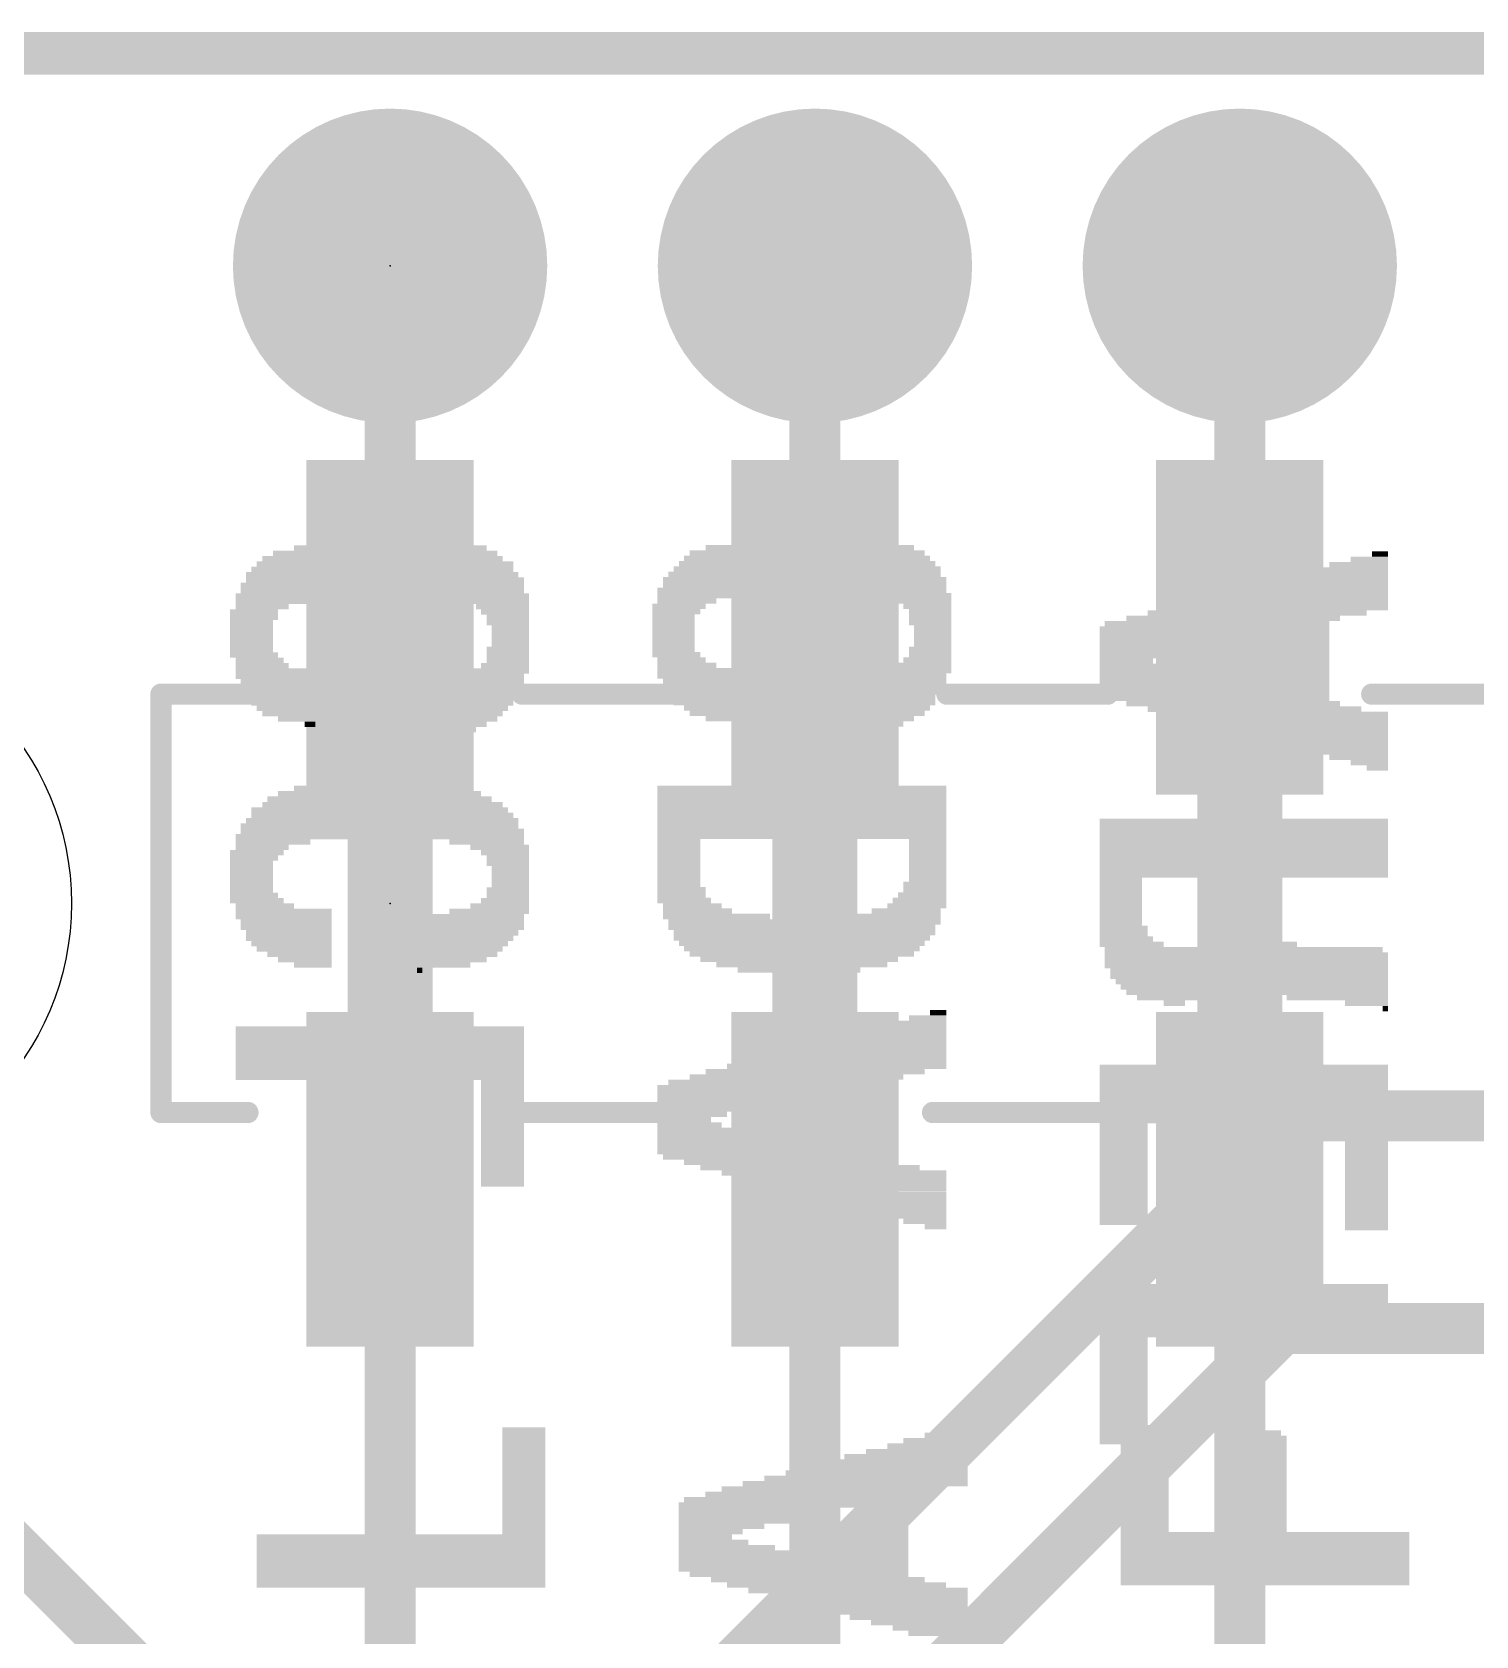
# Model space of a CAD drawing. Extents: x -25 to 82, y -36 to 56.
# Drawn here: x 16.66 to 25.29, y 46.42 to 56.01 of the extents above; entities that cross this region are included whole.
import ezdxf

# ---------------------------------------------------------------- set-up
doc = ezdxf.new("R2010")
doc.units = 0
for name, color, linetype in [('1', 12, 'CONTINUOUS'), ('16', 132, 'CONTINUOUS'), ('17', 110, 'CONTINUOUS'), ('20', 31, 'CONTINUOUS'), ('21', 41, 'CONTINUOUS'), ('22', 40, 'CONTINUOUS'), ('23', 53, 'CONTINUOUS'), ('51', 53, 'CONTINUOUS')]:
    doc.layers.add(name, color=color, linetype=linetype)

# ---------------------------------------------------------------- blocks, each defined once
blk = doc.blocks.new('RECT')
blk.add_solid([(-0.5, -0.5), (0.5, -0.5), (-0.5, 0.5), (0.5, 0.5)])
blk = doc.blocks.new('ROUNDP')
at = {"const_width": 0.5}
blk.add_lwpolyline([(0, -0.25, 1), (0, 0.25, 1), (0, -0.25)], format="xyb", dxfattribs=at)

msp = doc.modelspace()

# ---------------------------------------------------------------- linework, layer by layer
at = {"layer": '1'}
for points, const_width in [([(0, 55.88), (68.58, 55.88)], 0.254), ([(18.796, 54.61), (18.796, 52.07)], 0.3048), ([(21.336, 54.61), (21.336, 52.45)], 0.3048), ([(23.876, 52.45), (23.876, 54.61)], 0.3048), ([(18.796, 52.45), (18.796, 49.15)], 0.508), ([(18.796, 52.45), (18.796, 49.15)], 0.508), ([(21.336, 52.45), (21.336, 49.15)], 0.508), ([(21.336, 52.45), (21.336, 49.15)], 0.508), ([(23.876, 52.45), (23.876, 49.15)], 0.508), ([(23.876, 52.45), (23.876, 49.15)], 0.508), ([(18.796, 52.45), (18.796, 52.07)], 0.254), ([(21.336, 52.45), (21.336, 49.15)], 0.254), ([(23.876, 52.45), (23.876, 49.15)], 0.254), ([(18.796, 52.07), (18.796, 49.15)], 0.254), ([(18.796, 49.15), (18.796, 45.847)], 0.3048), ([(21.336, 49.15), (21.336, 44.958)], 0.3048), ([(23.876, 49.15), (23.876, 44.45)], 0.3048), ([(15.24, 48.26), (24.13, 39.37)], 0.3048)]:
    msp.add_lwpolyline(points, dxfattribs=dict(at, const_width=const_width))
for points, const_width in [([(18.8722, 54.61, 1), (18.7198, 54.61)], 0.1524), ([(21.4122, 54.61, 1), (21.2598, 54.61)], 0.1524), ([(23.9522, 54.61, 1), (23.7998, 54.61)], 0.1524), ([(18.923, 52.45, 1), (18.669, 52.45)], 0.254), ([(18.923, 52.45, 1), (18.669, 52.45)], 0.254), ([(21.463, 52.45, 1), (21.209, 52.45)], 0.254), ([(21.463, 52.45, 1), (21.209, 52.45)], 0.254), ([(24.003, 52.45, 1), (23.749, 52.45)], 0.254), ([(24.003, 52.45, 1), (23.749, 52.45)], 0.254), ([(18.8595, 52.45, 1), (18.7325, 52.45)], 0.127), ([(21.3995, 52.45, 1), (21.2725, 52.45)], 0.127), ([(23.9395, 52.45, 1), (23.8125, 52.45)], 0.127), ([(21.2598, 52.45, 1), (21.4122, 52.45)], 0.1524), ([(23.7998, 52.45, 1), (23.9522, 52.45)], 0.1524), ([(18.7198, 52.07, 1), (18.8722, 52.07)], 0.1524), ([(18.8595, 52.07, 1), (18.7325, 52.07)], 0.127), ([(18.7325, 52.07, 1), (18.8595, 52.07)], 0.127), ([(18.669, 49.15, 1), (18.923, 49.15)], 0.254), ([(18.669, 49.15, 1), (18.923, 49.15)], 0.254), ([(18.8722, 49.15, 1), (18.7198, 49.15)], 0.1524), ([(21.209, 49.15, 1), (21.463, 49.15)], 0.254), ([(21.209, 49.15, 1), (21.463, 49.15)], 0.254), ([(21.4122, 49.15, 1), (21.2598, 49.15)], 0.1524), ([(23.749, 49.15, 1), (24.003, 49.15)], 0.254), ([(23.749, 49.15, 1), (24.003, 49.15)], 0.254), ([(23.9522, 49.15, 1), (23.7998, 49.15)], 0.1524), ([(18.7325, 49.15, 1), (18.8595, 49.15)], 0.127), ([(21.2725, 49.15, 1), (21.3995, 49.15)], 0.127), ([(23.8125, 49.15, 1), (23.9395, 49.15)], 0.127)]:
    msp.add_lwpolyline(points, format="xyb", dxfattribs=dict(at, const_width=const_width))
at = {"layer": '16'}
for points, const_width in [([(0, 55.88), (68.58, 55.88)], 0.254), ([(20.32, 45.72), (24.13, 49.53)], 0.3048), ([(24.13, 49.53), (58.42, 49.53)], 0.3048), ([(21.59, 45.72), (24.13, 48.26)], 0.3048), ([(24.13, 48.26), (59.69, 48.26)], 0.3048)]:
    msp.add_lwpolyline(points, dxfattribs=dict(at, const_width=const_width))
at = {"layer": '16', "const_width": 0.1524}
for points in [[(24.13, 49.6062, 1), (24.13, 49.4538)], [(24.1839, 49.4761, 1), (24.0761, 49.5839)], [(24.13, 48.3362, 1), (24.13, 48.1838)], [(24.1839, 48.2061, 1), (24.0761, 48.3139)]]:
    msp.add_lwpolyline(points, format="xyb", dxfattribs=at)
at = {"layer": '20', "const_width": 0.2032}
msp.add_lwpolyline([(0, 55.88), (64.516, 55.88)], dxfattribs=at)
at = {"layer": '20'}
msp.add_circle((15.24, 50.8), 1.651, dxfattribs=at)
at = {"layer": '21', "const_width": 0.0635}
for points in [[(17.426, 52.0818, 1), (17.426, 52.0183)], [(17.4578, 52.05, 1), (17.3943, 52.05)], [(18.073, 52.0183, 1), (18.073, 52.0818)], [(19.585, 52.0818, 1), (19.585, 52.0183)], [(20.547, 52.0183, 1), (20.547, 52.0818)], [(22.125, 52.0818, 1), (22.125, 52.0183)], [(23.087, 52.0183, 1), (23.087, 52.0818)], [(24.665, 52.0818, 1), (24.665, 52.0183)], [(17.426, 49.5818, 1), (17.426, 49.5183)], [(17.3943, 49.55, 1), (17.4578, 49.55)], [(17.946, 49.5183, 1), (17.946, 49.5818)], [(19.499, 49.5818, 1), (19.499, 49.5183)], [(20.633, 49.5183, 1), (20.633, 49.5818)], [(22.039, 49.5818, 1), (22.039, 49.5183)], [(23.173, 49.5183, 1), (23.173, 49.5818)], [(24.579, 49.5818, 1), (24.579, 49.5183)]]:
    msp.add_lwpolyline(points, format="xyb", dxfattribs=at)
at = {"layer": '21', "const_width": 0.127}
for points in [[(17.426, 49.55), (17.426, 52.05)], [(17.426, 52.05), (18.073, 52.05)], [(19.585, 52.05), (20.547, 52.05)], [(22.125, 52.05), (23.087, 52.05)], [(24.665, 52.05), (25.627, 52.05)], [(17.946, 49.55), (17.426, 49.55)], [(20.633, 49.55), (19.499, 49.55)], [(23.173, 49.55), (22.039, 49.55)], [(25.713, 49.55), (24.579, 49.55)]]:
    msp.add_lwpolyline(points, dxfattribs=at)
at = {"layer": '23'}
for p in [(18.796, 54.61), (18.796, 50.8)]:
    msp.add_point(p, dxfattribs=at)

# ---------------------------------------------------------------- block references
at = {"layer": '1', "xscale": 2}
for p, rotation in [((18.796, 52.45), 90), ((21.336, 52.45), 270), ((23.876, 52.45), 90), ((18.796, 49.15), 270), ((21.336, 49.15), 90), ((23.876, 49.15), 270)]:
    msp.add_blockref('RECT', p, dxfattribs=dict(at, rotation=rotation))
at = {"layer": '17', "xscale": 1.8796, "yscale": 1.8796, "rotation": 90}
for p in [(18.796, 54.61), (18.796, 54.61), (21.336, 54.61), (21.336, 54.61), (23.876, 54.61), (23.876, 54.61)]:
    msp.add_blockref('ROUNDP', p, dxfattribs=at)
at = {"layer": '21'}
for p, xscale, yscale in [((19.5952, 47.6519), 0.2565, 0.032), ((22.1834, 47.6519), 0.1295, 0.032), ((23.3083, 47.6665), 0.287, 0.0318), ((23.3083, 47.6347), 0.287, 0.032), ((23.9954, 47.6347), 0.254, 0.032), ((19.5952, 47.6199), 0.2565, 0.032), ((19.5952, 47.5879), 0.2565, 0.032), ((19.5952, 47.5559), 0.2565, 0.032), ((22.0082, 47.5559), 0.4801, 0.032), ((22.0564, 47.5879), 0.3835, 0.032), ((22.1199, 47.6199), 0.2565, 0.032), ((23.3083, 47.6026), 0.287, 0.032), ((23.3083, 47.5706), 0.287, 0.032), ((23.3083, 47.5386), 0.287, 0.032), ((24.0119, 47.6026), 0.287, 0.032), ((24.0119, 47.5706), 0.287, 0.032), ((24.0119, 47.5386), 0.287, 0.032), ((19.5952, 47.524), 0.2565, 0.0318), ((19.5952, 47.4922), 0.2565, 0.032), ((19.5952, 47.4602), 0.2565, 0.032), ((21.8164, 47.4602), 0.8636, 0.032), ((21.8799, 47.4922), 0.7366, 0.032), ((21.9447, 47.524), 0.6071, 0.0318), ((23.3083, 47.5068), 0.287, 0.0318), ((23.3083, 47.4749), 0.287, 0.032), ((23.3083, 47.4429), 0.287, 0.032), ((24.0119, 47.5068), 0.287, 0.0318), ((24.0119, 47.4749), 0.287, 0.032), ((24.0119, 47.4429), 0.287, 0.032), ((19.5952, 47.4282), 0.2565, 0.032), ((19.5952, 47.3963), 0.2565, 0.0318), ((19.5952, 47.3644), 0.2565, 0.032), ((21.6412, 47.3644), 1.2141, 0.032), ((21.7047, 47.3963), 1.0871, 0.0318), ((21.7529, 47.4282), 0.9906, 0.032), ((23.3083, 47.4109), 0.287, 0.032), ((23.3083, 47.379), 0.287, 0.0318), ((23.3083, 47.3471), 0.287, 0.032), ((24.0119, 47.4109), 0.287, 0.032), ((24.0119, 47.379), 0.287, 0.0318), ((24.0119, 47.3471), 0.287, 0.032), ((19.5952, 47.3324), 0.2565, 0.032), ((19.5952, 47.3004), 0.2565, 0.032), ((19.5952, 47.2684), 0.2565, 0.032), ((21.3046, 47.2684), 1.2471, 0.032), ((21.4329, 47.3004), 1.3106, 0.032), ((21.5764, 47.3324), 1.3437, 0.032), ((23.3083, 47.3151), 0.287, 0.032), ((23.3083, 47.2831), 0.287, 0.032), ((23.3083, 47.2511), 0.287, 0.032), ((24.0119, 47.3151), 0.287, 0.032), ((24.0119, 47.2831), 0.287, 0.032), ((24.0119, 47.2511), 0.287, 0.032), ((19.5952, 47.2365), 0.2565, 0.0318), ((19.5952, 47.2046), 0.2565, 0.032), ((19.5952, 47.1726), 0.2565, 0.032), ((21.2081, 47.2046), 1.3741, 0.032), ((21.0011, 47.1726), 0.9601, 0.032), ((21.2246, 47.2365), 1.3411, 0.0318), ((21.7516, 47.1726), 0.287, 0.032), ((23.3083, 47.2192), 0.287, 0.0318), ((23.3083, 47.1874), 0.287, 0.032), ((23.3083, 47.1554), 0.287, 0.032), ((24.0119, 47.2192), 0.287, 0.0318), ((24.0119, 47.1874), 0.287, 0.032), ((24.0119, 47.1554), 0.287, 0.032), ((19.5952, 47.1406), 0.2565, 0.032), ((19.5952, 47.1086), 0.2565, 0.032), ((19.5952, 47.0767), 0.2565, 0.0318), ((20.9363, 47.1406), 0.8306, 0.032), ((20.7776, 47.0767), 0.5131, 0.0318), ((20.8576, 47.1086), 0.6731, 0.032), ((21.7516, 47.1406), 0.287, 0.032), ((21.7516, 47.1086), 0.287, 0.032), ((21.7516, 47.0767), 0.287, 0.0318), ((23.3083, 47.1234), 0.287, 0.032), ((23.3083, 47.0913), 0.287, 0.032), ((23.3083, 47.0595), 0.287, 0.0318), ((24.0119, 47.1234), 0.287, 0.032), ((24.0119, 47.0913), 0.287, 0.032), ((24.0119, 47.0595), 0.287, 0.0318), ((18.8611, 47.0129), 1.7247, 0.032), ((18.8611, 46.9809), 1.7247, 0.032), ((19.5952, 47.0449), 0.2565, 0.032), ((20.681, 47.0129), 0.32, 0.032), ((20.7293, 46.9809), 0.4166, 0.032), ((20.7128, 47.0449), 0.3835, 0.032), ((21.7516, 47.0449), 0.287, 0.032), ((21.7516, 47.0129), 0.287, 0.032), ((21.7516, 46.9809), 0.287, 0.032), ((24.0271, 47.0276), 1.7247, 0.032), ((24.0271, 46.9956), 1.7247, 0.032), ((24.0271, 46.9636), 1.7247, 0.032), ((18.8611, 46.949), 1.7247, 0.0318), ((18.8611, 46.9171), 1.7247, 0.032), ((18.8611, 46.8851), 1.7247, 0.032), ((20.8093, 46.949), 0.5766, 0.0318), ((20.8728, 46.9171), 0.7036, 0.032), ((20.9528, 46.8851), 0.8636, 0.032), ((21.7516, 46.949), 0.287, 0.0318), ((21.7516, 46.9171), 0.287, 0.032), ((21.7516, 46.8851), 0.287, 0.032), ((24.0271, 46.9317), 1.7247, 0.0318), ((24.0271, 46.8998), 1.7247, 0.032), ((24.0271, 46.8678), 1.7247, 0.032), ((18.8611, 46.8531), 1.7247, 0.032), ((18.8611, 46.8211), 1.7247, 0.032), ((18.8611, 46.7892), 1.7247, 0.0318), ((21.0328, 46.8531), 1.0236, 0.032), ((21.2081, 46.8211), 1.3741, 0.032), ((21.2411, 46.7892), 1.3081, 0.0318), ((21.7516, 46.8531), 0.287, 0.032), ((24.0271, 46.8358), 1.7247, 0.032), ((24.0271, 46.8038), 1.7247, 0.032), ((24.0271, 46.7719), 1.7247, 0.0318), ((18.8611, 46.7573), 1.7247, 0.032), ((18.8611, 46.7253), 1.7247, 0.032), ((21.3529, 46.7573), 1.2776, 0.032), ((21.4646, 46.7253), 1.3081, 0.032), ((21.5929, 46.6933), 1.3106, 0.032), ((24.0271, 46.7401), 1.7247, 0.032), ((21.6564, 46.6613), 1.1836, 0.032), ((21.7212, 46.6294), 1.0541, 0.0318), ((21.7847, 46.5976), 0.9271, 0.032), ((21.8329, 46.5656), 0.8306, 0.032), ((21.8964, 46.5336), 0.7036, 0.032), ((21.9599, 46.5017), 0.5766, 0.0318), ((22.0247, 46.4698), 0.447, 0.032), ((22.0717, 46.4378), 0.3531, 0.032)]:
    msp.add_blockref('RECT', p, dxfattribs=dict(at, xscale=xscale, yscale=yscale))
at = {"layer": '22'}
for p, xscale, yscale in [((18.3341, 52.9242), 0.2235, 0.032), ((19.1659, 52.9561), 0.16, 0.0318), ((19.2294, 52.9242), 0.287, 0.032), ((20.8753, 52.9257), 0.3835, 0.032), ((21.7199, 52.9577), 0.2235, 0.032), ((21.7682, 52.9257), 0.32, 0.032), ((18.3341, 52.8283), 0.6706, 0.0318), ((18.3353, 52.8602), 0.6071, 0.032), ((18.3341, 52.8922), 0.4775, 0.032), ((19.3094, 52.8283), 0.447, 0.0318), ((19.2612, 52.8922), 0.3505, 0.032), ((19.2777, 52.8602), 0.3835, 0.032), ((20.8741, 52.83), 0.701, 0.032), ((20.8576, 52.8618), 0.6071, 0.0318), ((20.8588, 52.8937), 0.5436, 0.032), ((21.8164, 52.8618), 0.4166, 0.0318), ((21.7999, 52.8937), 0.3835, 0.032), ((21.8317, 52.83), 0.447, 0.032), ((24.5872, 52.8232), 0.3505, 0.0318), ((24.6507, 52.8551), 0.2235, 0.032), ((24.7142, 52.8871), 0.0965, 0.032), ((18.3341, 52.7644), 0.7976, 0.032), ((18.3506, 52.7324), 0.8306, 0.032), ((18.3341, 52.7964), 0.7366, 0.032), ((19.3094, 52.7964), 0.447, 0.032), ((19.3247, 52.7644), 0.4775, 0.032), ((19.3412, 52.7324), 0.5105, 0.032), ((20.8588, 52.734), 0.8636, 0.032), ((20.8588, 52.766), 0.7976, 0.032), ((20.8576, 52.798), 0.7341, 0.032), ((21.8482, 52.798), 0.4801, 0.032), ((21.8482, 52.766), 0.4801, 0.032), ((21.8647, 52.734), 0.5131, 0.032), ((24.4107, 52.7274), 0.7036, 0.032), ((24.4589, 52.7594), 0.6071, 0.032), ((24.5224, 52.7914), 0.4801, 0.032), ((18.3341, 52.6367), 0.9246, 0.032), ((18.3493, 52.6686), 0.8941, 0.0318), ((18.3341, 52.7004), 0.8636, 0.032), ((19.3564, 52.6367), 0.541, 0.032), ((19.3412, 52.7004), 0.5105, 0.032), ((19.3412, 52.6686), 0.5105, 0.0318), ((20.8576, 52.6702), 0.9271, 0.032), ((20.8576, 52.6382), 0.9271, 0.032), ((20.8741, 52.7021), 0.8941, 0.0318), ((21.8647, 52.7021), 0.5131, 0.0318), ((21.8647, 52.6702), 0.5131, 0.032), ((21.9129, 52.6382), 0.4775, 0.032), ((24.2189, 52.6316), 1.0871, 0.032), ((24.2837, 52.6635), 0.9576, 0.0318), ((24.3472, 52.6954), 0.8306, 0.032), ((17.9823, 52.5407), 0.287, 0.032), ((18.0305, 52.5727), 0.3175, 0.032), ((18.3506, 52.6047), 0.9576, 0.032), ((18.6211, 52.5727), 0.4166, 0.032), ((18.6541, 52.5407), 0.4166, 0.032), ((19.4364, 52.6047), 0.381, 0.032), ((19.4682, 52.5727), 0.3175, 0.032), ((19.4834, 52.5407), 0.287, 0.032), ((20.507, 52.5424), 0.287, 0.032), ((20.5236, 52.5743), 0.32, 0.0318), ((20.5705, 52.6062), 0.3531, 0.032), ((21.1306, 52.6062), 0.447, 0.032), ((21.1624, 52.5743), 0.3835, 0.0318), ((21.1928, 52.5424), 0.3835, 0.032), ((21.9764, 52.6062), 0.3505, 0.032), ((22.0082, 52.5743), 0.287, 0.0318), ((22.0247, 52.5424), 0.254, 0.032), ((23.9801, 52.5356), 1.3106, 0.032), ((24.1071, 52.5676), 1.3106, 0.032), ((24.1719, 52.5996), 1.1811, 0.032), ((17.967, 52.4769), 0.2565, 0.032), ((17.967, 52.4449), 0.2565, 0.032), ((17.9823, 52.5088), 0.287, 0.0318), ((18.6706, 52.5088), 0.3835, 0.0318), ((18.6859, 52.4769), 0.3531, 0.032), ((18.7011, 52.4449), 0.3835, 0.032), ((19.4999, 52.5088), 0.254, 0.0318), ((19.4999, 52.4769), 0.254, 0.032), ((19.5152, 52.4449), 0.2235, 0.032), ((20.4905, 52.5104), 0.254, 0.032), ((20.4905, 52.4784), 0.254, 0.032), ((20.4905, 52.4464), 0.254, 0.032), ((21.2094, 52.5104), 0.3505, 0.032), ((21.2094, 52.4784), 0.3505, 0.032), ((21.2424, 52.4464), 0.3505, 0.032), ((22.0247, 52.5104), 0.254, 0.032), ((22.0247, 52.4784), 0.254, 0.032), ((22.0399, 52.4464), 0.2235, 0.032), ((23.7249, 52.4398), 1.3741, 0.032), ((23.7401, 52.4718), 1.3437, 0.032), ((23.8366, 52.5037), 1.2776, 0.0318), ((17.967, 52.4129), 0.2565, 0.032), ((17.967, 52.381), 0.2565, 0.0318), ((17.967, 52.3491), 0.2565, 0.032), ((18.7176, 52.4129), 0.3505, 0.032), ((18.7341, 52.381), 0.3835, 0.0318), ((18.7494, 52.3491), 0.3531, 0.032), ((19.5152, 52.4129), 0.2235, 0.032), ((19.5152, 52.381), 0.2235, 0.0318), ((19.5152, 52.3491), 0.2235, 0.032), ((20.4905, 52.4146), 0.254, 0.0318), ((20.4905, 52.3827), 0.254, 0.032), ((20.4905, 52.3507), 0.254, 0.032), ((21.2424, 52.4146), 0.3505, 0.0318), ((21.2729, 52.3827), 0.3505, 0.032), ((21.2729, 52.3507), 0.3505, 0.032), ((22.0399, 52.4146), 0.2235, 0.0318), ((22.0399, 52.3827), 0.2235, 0.032), ((22.0399, 52.3507), 0.2235, 0.032), ((23.5331, 52.4078), 0.9906, 0.032), ((23.4531, 52.3759), 0.8306, 0.0318), ((23.3896, 52.3441), 0.7036, 0.032), ((24.2672, 52.4078), 0.2896, 0.032), ((24.2672, 52.3759), 0.2896, 0.0318), ((24.2672, 52.3441), 0.2896, 0.032), ((17.967, 52.3171), 0.2565, 0.032), ((17.9823, 52.2851), 0.287, 0.032), ((18.0153, 52.2531), 0.287, 0.032), ((18.7494, 52.3171), 0.3531, 0.032), ((18.7811, 52.2851), 0.3505, 0.032), ((18.7976, 52.2531), 0.3835, 0.032), ((19.4999, 52.3171), 0.254, 0.032), ((19.4999, 52.2851), 0.254, 0.032), ((19.4999, 52.2531), 0.254, 0.032), ((20.4905, 52.3187), 0.254, 0.032), ((20.507, 52.2867), 0.287, 0.032), ((20.5388, 52.2548), 0.2896, 0.0318), ((21.2894, 52.3187), 0.3835, 0.032), ((21.3224, 52.2548), 0.3835, 0.0318), ((21.3059, 52.2867), 0.3505, 0.032), ((22.0082, 52.2548), 0.287, 0.0318), ((22.0247, 52.3187), 0.254, 0.032), ((22.0247, 52.2867), 0.254, 0.032), ((23.3096, 52.3121), 0.5436, 0.032), ((23.2448, 52.2801), 0.414, 0.032), ((23.1978, 52.2481), 0.32, 0.032), ((24.2672, 52.3121), 0.2896, 0.032), ((24.2672, 52.2801), 0.2896, 0.032), ((24.2672, 52.2481), 0.2896, 0.032), ((18.0305, 52.2213), 0.3175, 0.0318), ((18.1106, 52.1894), 0.4775, 0.032), ((18.1106, 52.1574), 0.4775, 0.032), ((18.8294, 52.2213), 0.381, 0.0318), ((18.8459, 52.1894), 0.414, 0.032), ((19.1177, 52.1574), 0.9576, 0.032), ((19.4517, 52.1894), 0.3505, 0.032), ((19.4834, 52.2213), 0.287, 0.0318), ((20.5705, 52.2229), 0.3531, 0.032), ((20.634, 52.1909), 0.4801, 0.032), ((20.634, 52.1589), 0.4801, 0.032), ((21.4011, 52.1909), 0.4801, 0.032), ((21.3529, 52.2229), 0.3835, 0.032), ((21.6577, 52.1589), 0.9271, 0.032), ((21.9447, 52.1909), 0.414, 0.032), ((21.9917, 52.2229), 0.32, 0.032), ((23.3096, 52.1843), 0.5436, 0.032), ((23.3896, 52.1523), 0.7036, 0.032), ((23.2296, 52.2162), 0.3835, 0.0318), ((24.2672, 52.2162), 0.2896, 0.0318), ((24.2672, 52.1843), 0.2896, 0.032), ((24.2672, 52.1523), 0.2896, 0.032), ((18.1258, 52.1254), 0.447, 0.032), ((18.1258, 52.0934), 0.447, 0.032), ((18.1423, 52.0615), 0.414, 0.0318), ((19.1329, 52.1254), 0.9271, 0.032), ((19.1329, 52.0934), 0.9271, 0.032), ((19.1329, 52.0615), 0.8611, 0.0318), ((20.6506, 52.127), 0.447, 0.0318), ((20.6506, 52.0951), 0.447, 0.032), ((20.6671, 52.0631), 0.414, 0.032), ((21.6577, 52.127), 0.9271, 0.0318), ((21.6729, 52.0951), 0.8966, 0.032), ((21.6564, 52.0631), 0.8636, 0.032), ((23.4531, 52.1203), 0.8306, 0.032), ((23.5331, 52.0883), 0.9906, 0.032), ((23.7249, 52.0564), 1.3741, 0.0318), ((24.2672, 52.1203), 0.2896, 0.032), ((24.2672, 52.0883), 0.2896, 0.032), ((18.1423, 52.0296), 0.414, 0.032), ((18.1575, 51.9976), 0.3835, 0.032), ((18.1741, 51.9656), 0.3505, 0.032), ((19.1481, 52.0296), 0.8306, 0.032), ((19.1329, 51.9976), 0.8001, 0.032), ((19.1329, 51.9656), 0.7341, 0.032), ((20.6671, 52.0311), 0.414, 0.032), ((20.6823, 51.9991), 0.3835, 0.032), ((20.7141, 51.9673), 0.32, 0.0318), ((21.6564, 52.0311), 0.7976, 0.032), ((21.6564, 51.9991), 0.7976, 0.032), ((21.6577, 51.9673), 0.7341, 0.0318), ((23.7401, 52.0245), 1.3437, 0.032), ((23.8366, 51.9925), 1.2776, 0.032), ((23.9636, 51.9605), 1.2776, 0.032), ((18.1906, 51.9337), 0.3175, 0.0318), ((18.2376, 51.9019), 0.2235, 0.032), ((18.3176, 51.8698), 0.0635, 0.032), ((19.1329, 51.9337), 0.6731, 0.0318), ((19.1329, 51.9019), 0.6071, 0.032), ((19.1177, 51.8698), 0.5105, 0.032), ((20.7306, 51.9354), 0.287, 0.032), ((20.7788, 51.9034), 0.1905, 0.032), ((21.6564, 51.9354), 0.6706, 0.032), ((21.6412, 51.9034), 0.574, 0.032), ((21.6412, 51.8714), 0.447, 0.032), ((24.1071, 51.9287), 1.3106, 0.0318), ((24.1554, 51.8968), 1.2141, 0.032), ((24.2189, 51.8648), 1.0871, 0.032), ((19.1329, 51.8378), 0.3531, 0.032), ((21.6564, 51.8394), 0.2235, 0.032), ((24.2837, 51.8328), 0.9576, 0.032), ((24.3472, 51.8008), 0.8306, 0.032), ((24.3954, 51.7689), 0.7341, 0.0318), ((24.4589, 51.737), 0.6071, 0.032), ((24.5224, 51.705), 0.4801, 0.032), ((24.5872, 51.673), 0.3505, 0.032), ((24.6507, 51.641), 0.2235, 0.032), ((24.699, 51.6091), 0.127, 0.0318), ((18.7494, 51.4864), 1.0541, 0.0318), ((18.7494, 51.5183), 0.6731, 0.032), ((21.2576, 51.4881), 1.7272, 0.032), ((18.7506, 51.3906), 1.4376, 0.032), ((18.7329, 51.4226), 1.3411, 0.032), ((18.7329, 51.4546), 1.2141, 0.032), ((21.2576, 51.4561), 1.7272, 0.032), ((21.2576, 51.4241), 1.7272, 0.032), ((21.2576, 51.3921), 1.7272, 0.032), ((18.7494, 51.2948), 1.6281, 0.032), ((18.7329, 51.3585), 1.5342, 0.032), ((18.7494, 51.3267), 1.5672, 0.0318), ((21.2576, 51.3602), 1.7272, 0.0318), ((21.2576, 51.3283), 1.7272, 0.032), ((21.2576, 51.2963), 1.7272, 0.032), ((23.9001, 51.2897), 1.7247, 0.032), ((18.7341, 51.1988), 1.7247, 0.032), ((18.7329, 51.2628), 1.6612, 0.032), ((18.7494, 51.2308), 1.6942, 0.032), ((21.2576, 51.2643), 1.7272, 0.032), ((21.2576, 51.2324), 1.7272, 0.0318), ((21.2576, 51.2006), 1.7272, 0.032), ((23.9001, 51.2577), 1.7247, 0.032), ((23.9001, 51.2257), 1.7247, 0.032), ((23.9001, 51.1937), 1.7247, 0.032), ((17.9988, 51.103), 0.32, 0.032), ((18.0305, 51.135), 0.3175, 0.032), ((18.0953, 51.1669), 0.447, 0.0318), ((19.3729, 51.1669), 0.447, 0.0318), ((19.4517, 51.135), 0.3505, 0.032), ((19.4834, 51.103), 0.287, 0.032), ((20.5223, 51.1686), 0.2565, 0.032), ((20.5223, 51.1365), 0.2565, 0.032), ((20.5223, 51.1045), 0.2565, 0.032), ((22.0095, 51.1686), 0.2235, 0.032), ((22.0095, 51.1365), 0.2235, 0.032), ((22.0095, 51.1045), 0.2235, 0.032), ((23.9001, 51.1618), 1.7247, 0.0318), ((23.9001, 51.1299), 1.7247, 0.032), ((23.9001, 51.0979), 1.7247, 0.032), ((17.967, 51.0391), 0.2565, 0.0318), ((17.967, 51.0073), 0.2565, 0.032), ((17.9823, 51.071), 0.287, 0.032), ((19.4999, 51.071), 0.254, 0.032), ((19.4999, 51.0391), 0.254, 0.0318), ((19.5152, 51.0073), 0.2235, 0.032), ((20.5223, 51.0727), 0.2565, 0.0318), ((20.5223, 51.0408), 0.2565, 0.032), ((20.5223, 51.0088), 0.2565, 0.032), ((22.0095, 51.0727), 0.2235, 0.0318), ((22.0095, 51.0408), 0.2235, 0.032), ((22.0095, 51.0088), 0.2235, 0.032), ((23.9001, 51.0659), 1.7247, 0.032), ((23.9001, 51.0339), 1.7247, 0.032), ((23.9001, 51.0021), 1.7247, 0.0318), ((17.967, 50.9753), 0.2565, 0.032), ((17.967, 50.9433), 0.2565, 0.032), ((17.967, 50.9113), 0.2565, 0.032), ((19.5152, 50.9753), 0.2235, 0.032), ((19.5152, 50.9433), 0.2235, 0.032), ((19.5152, 50.9113), 0.2235, 0.032), ((20.5223, 50.9768), 0.2565, 0.032), ((20.5223, 50.9448), 0.2565, 0.032), ((20.5223, 50.9129), 0.2565, 0.0318), ((21.9929, 50.9129), 0.2565, 0.0318), ((22.0095, 50.9768), 0.2235, 0.032), ((22.0095, 50.9448), 0.2235, 0.032), ((23.9001, 50.9702), 1.7247, 0.032), ((23.1648, 50.9382), 0.254, 0.032), ((23.1648, 50.9062), 0.254, 0.032), ((23.9166, 50.9382), 0.2235, 0.032), ((23.9166, 50.9062), 0.2235, 0.032), ((17.967, 50.8794), 0.2565, 0.0318), ((17.9823, 50.8475), 0.287, 0.032), ((17.9988, 50.8155), 0.32, 0.032), ((19.4834, 50.8155), 0.287, 0.032), ((19.4999, 50.8794), 0.254, 0.0318), ((19.4999, 50.8475), 0.254, 0.032), ((20.5388, 50.881), 0.2896, 0.032), ((20.5388, 50.849), 0.2896, 0.032), ((20.554, 50.817), 0.32, 0.032), ((21.9612, 50.817), 0.32, 0.032), ((21.9764, 50.849), 0.2896, 0.032), ((21.9929, 50.881), 0.2565, 0.032), ((23.1648, 50.8743), 0.254, 0.0318), ((23.1648, 50.8424), 0.254, 0.032), ((23.1648, 50.8104), 0.254, 0.032), ((23.9166, 50.8743), 0.2235, 0.0318), ((23.9166, 50.8424), 0.2235, 0.032), ((23.9166, 50.8104), 0.2235, 0.032), ((18.1588, 50.7515), 0.574, 0.032), ((18.1588, 50.7196), 0.574, 0.0318), ((18.0471, 50.7835), 0.3505, 0.032), ((19.2764, 50.7196), 0.6401, 0.0318), ((19.3882, 50.7515), 0.4775, 0.032), ((19.4517, 50.7835), 0.3505, 0.032), ((20.634, 50.7533), 0.414, 0.032), ((20.6023, 50.7851), 0.3505, 0.0318), ((20.7471, 50.7213), 0.6401, 0.032), ((21.7529, 50.7213), 0.6706, 0.032), ((21.8812, 50.7533), 0.414, 0.032), ((21.9447, 50.7851), 0.3531, 0.0318), ((23.1648, 50.7784), 0.254, 0.032), ((23.1648, 50.7464), 0.254, 0.032), ((23.1648, 50.7145), 0.254, 0.0318), ((23.9166, 50.7784), 0.2235, 0.032), ((23.9166, 50.7464), 0.2235, 0.032), ((23.9166, 50.7145), 0.2235, 0.0318), ((18.1741, 50.6877), 0.5436, 0.032), ((18.1741, 50.6557), 0.5436, 0.032), ((18.1906, 50.6237), 0.5105, 0.032), ((19.2599, 50.6237), 0.6071, 0.032), ((19.2764, 50.6877), 0.6401, 0.032), ((19.2764, 50.6557), 0.6401, 0.032), ((21.2741, 50.6893), 1.6281, 0.032), ((21.2576, 50.6573), 1.5951, 0.032), ((21.2729, 50.6254), 1.5646, 0.0318), ((23.1648, 50.6827), 0.254, 0.032), ((23.1813, 50.6507), 0.287, 0.032), ((23.1813, 50.6186), 0.287, 0.032), ((23.9166, 50.6186), 0.3505, 0.032), ((23.9154, 50.6827), 0.287, 0.032), ((23.9154, 50.6507), 0.287, 0.032), ((18.1906, 50.5918), 0.5105, 0.0318), ((18.2058, 50.56), 0.4801, 0.032), ((18.2223, 50.528), 0.447, 0.032), ((19.2447, 50.5918), 0.5766, 0.0318), ((19.2282, 50.56), 0.5436, 0.032), ((19.2129, 50.528), 0.5131, 0.032), ((21.2576, 50.5935), 1.5342, 0.032), ((21.2576, 50.5615), 1.4681, 0.032), ((21.2576, 50.5295), 1.4072, 0.032), ((23.1978, 50.5866), 0.32, 0.032), ((23.2296, 50.5548), 0.3835, 0.0318), ((23.8989, 50.5229), 1.6612, 0.032), ((23.9319, 50.5548), 0.574, 0.0318), ((23.9154, 50.5866), 0.414, 0.032), ((18.2541, 50.496), 0.3835, 0.032), ((18.2858, 50.464), 0.32, 0.032), ((18.3341, 50.4321), 0.2235, 0.0318), ((19.1964, 50.496), 0.4801, 0.032), ((19.1647, 50.464), 0.4166, 0.032), ((19.1164, 50.4321), 0.32, 0.0318), ((21.2576, 50.4975), 1.3411, 0.032), ((21.2411, 50.4656), 1.1811, 0.0318), ((21.2576, 50.4337), 1.0211, 0.032), ((23.4683, 50.427), 0.8001, 0.0318), ((23.9154, 50.4909), 1.6942, 0.032), ((23.4836, 50.4589), 0.8306, 0.032), ((24.3472, 50.4589), 0.8306, 0.032), ((24.3472, 50.427), 0.8306, 0.0318), ((18.9729, 50.4002), 0.033, 0.032), ((21.2411, 50.4017), 0.7341, 0.032), ((23.4848, 50.3951), 0.7671, 0.032), ((23.4848, 50.3631), 0.7671, 0.032), ((23.4848, 50.3311), 0.701, 0.032), ((24.3637, 50.3951), 0.7976, 0.032), ((24.3637, 50.3631), 0.7976, 0.032), ((24.3637, 50.3311), 0.7976, 0.032), ((23.4848, 50.2991), 0.6401, 0.032), ((23.4848, 50.2672), 0.574, 0.0318), ((23.4683, 50.2354), 0.414, 0.032), ((24.3789, 50.2991), 0.7671, 0.032), ((24.4107, 50.2672), 0.7036, 0.0318), ((24.4589, 50.2354), 0.6071, 0.032), ((22.073, 50.1462), 0.0965, 0.032), ((23.4848, 50.2034), 0.127, 0.032), ((24.6342, 50.2034), 0.2565, 0.032), ((24.746, 50.1714), 0.033, 0.032), ((18.7341, 50.0487), 1.7247, 0.032), ((21.8977, 50.0502), 0.447, 0.032), ((21.9447, 50.0822), 0.3531, 0.032), ((22.0095, 50.1142), 0.2235, 0.032), ((18.7341, 50.0167), 1.7247, 0.032), ((18.7341, 49.9848), 1.7247, 0.0318), ((18.7341, 49.9529), 1.7247, 0.032), ((21.7059, 49.9544), 0.8306, 0.032), ((21.7694, 49.9864), 0.7036, 0.032), ((21.8329, 50.0183), 0.5766, 0.0318), ((18.7341, 49.9209), 1.7247, 0.032), ((18.7341, 49.8889), 1.7247, 0.032), ((18.7341, 49.8569), 1.7247, 0.032), ((21.5294, 49.8587), 1.1836, 0.032), ((21.5942, 49.8906), 1.0541, 0.0318), ((21.6577, 49.9224), 0.9271, 0.032), ((18.7341, 49.825), 1.7247, 0.0318), ((18.7341, 49.7931), 1.7247, 0.032), ((18.7341, 49.7611), 1.7247, 0.032), ((21.2259, 49.7627), 1.2776, 0.032), ((21.3376, 49.7947), 1.3081, 0.032), ((21.4659, 49.8267), 1.3106, 0.032), ((23.9001, 49.8199), 1.7247, 0.0318), ((23.9001, 49.7881), 1.7247, 0.032), ((23.9001, 49.7561), 1.7247, 0.032), ((19.4682, 49.7291), 0.2565, 0.032), ((19.4682, 49.6973), 0.2565, 0.0318), ((19.4682, 49.6654), 0.2565, 0.032), ((20.9058, 49.6669), 1.0236, 0.032), ((21.0811, 49.6989), 1.3741, 0.032), ((21.1141, 49.7308), 1.3081, 0.0318), ((21.6246, 49.6669), 0.287, 0.032), ((23.9001, 49.7241), 1.7247, 0.032), ((23.9001, 49.6921), 1.7247, 0.032), ((23.9001, 49.6602), 1.7247, 0.0318), ((19.4682, 49.6334), 0.2565, 0.032), ((19.4682, 49.6014), 0.2565, 0.032), ((19.4682, 49.5694), 0.2565, 0.032), ((20.8258, 49.6349), 0.8636, 0.032), ((20.7458, 49.6029), 0.7036, 0.032), ((20.6823, 49.571), 0.5766, 0.0318), ((21.6246, 49.6349), 0.287, 0.032), ((21.6246, 49.6029), 0.287, 0.032), ((21.6246, 49.571), 0.287, 0.0318), ((23.9001, 49.6283), 1.7247, 0.032), ((23.9001, 49.5963), 1.7247, 0.032), ((23.9001, 49.5643), 1.7247, 0.032), ((19.4682, 49.5375), 0.2565, 0.0318), ((19.4682, 49.5056), 0.2565, 0.032), ((19.4682, 49.4736), 0.2565, 0.032), ((20.6023, 49.5391), 0.4166, 0.032), ((20.554, 49.5071), 0.32, 0.032), ((20.5858, 49.4751), 0.3835, 0.032), ((21.6246, 49.5391), 0.287, 0.032), ((21.6246, 49.5071), 0.287, 0.032), ((21.6246, 49.4751), 0.287, 0.032), ((23.9001, 49.5324), 1.7247, 0.0318), ((23.9001, 49.5005), 1.7247, 0.032), ((23.1813, 49.4685), 0.287, 0.032), ((23.8849, 49.4685), 0.287, 0.032), ((24.6342, 49.4685), 0.2565, 0.032), ((19.4682, 49.4416), 0.2565, 0.032), ((19.4682, 49.4096), 0.2565, 0.032), ((19.4682, 49.3777), 0.2565, 0.0318), ((20.8093, 49.3794), 0.8306, 0.032), ((20.6506, 49.4433), 0.5131, 0.0318), ((20.7306, 49.4114), 0.6731, 0.032), ((21.6246, 49.4433), 0.287, 0.0318), ((21.6246, 49.4114), 0.287, 0.032), ((21.6246, 49.3794), 0.287, 0.032), ((23.1813, 49.4365), 0.287, 0.032), ((23.1813, 49.4045), 0.287, 0.032), ((23.1813, 49.3726), 0.287, 0.0318), ((23.8849, 49.4365), 0.287, 0.032), ((23.8849, 49.4045), 0.287, 0.032), ((23.8849, 49.3726), 0.287, 0.0318), ((24.6342, 49.4365), 0.2565, 0.032), ((24.6342, 49.4045), 0.2565, 0.032), ((24.6342, 49.3726), 0.2565, 0.0318), ((19.4682, 49.3459), 0.2565, 0.032), ((19.4682, 49.3138), 0.2565, 0.032), ((19.4682, 49.2818), 0.2565, 0.032), ((20.8741, 49.3474), 0.9601, 0.032), ((21.0811, 49.3154), 1.3741, 0.032), ((21.0976, 49.2835), 1.3411, 0.0318), ((21.6246, 49.3474), 0.287, 0.032), ((23.1813, 49.3408), 0.287, 0.032), ((23.1813, 49.3088), 0.287, 0.032), ((23.1813, 49.2768), 0.287, 0.032), ((23.8849, 49.3408), 0.287, 0.032), ((23.8849, 49.3088), 0.287, 0.032), ((23.8849, 49.2768), 0.287, 0.032), ((24.6342, 49.3408), 0.2565, 0.032), ((24.6342, 49.3088), 0.2565, 0.032), ((24.6342, 49.2768), 0.2565, 0.032), ((19.4682, 49.25), 0.2565, 0.0318), ((19.4682, 49.2181), 0.2565, 0.032), ((19.4682, 49.1861), 0.2565, 0.032), ((21.1776, 49.2516), 1.2471, 0.032), ((21.3059, 49.2196), 1.3106, 0.032), ((21.4494, 49.1876), 1.3437, 0.032), ((23.1813, 49.2448), 0.287, 0.032), ((23.1813, 49.2129), 0.287, 0.0318), ((23.1813, 49.181), 0.287, 0.032), ((23.8849, 49.2448), 0.287, 0.032), ((23.8849, 49.2129), 0.287, 0.0318), ((23.8849, 49.181), 0.287, 0.032), ((24.6342, 49.2448), 0.2565, 0.032), ((24.6342, 49.2129), 0.2565, 0.0318), ((24.6342, 49.181), 0.2565, 0.032), ((19.4682, 49.1541), 0.2565, 0.032), ((19.4682, 49.1221), 0.2565, 0.032), ((21.5142, 49.1556), 1.2141, 0.032), ((21.5777, 49.1237), 1.0871, 0.0318), ((21.6259, 49.0919), 0.9906, 0.032), ((23.1813, 49.149), 0.287, 0.032), ((23.1813, 49.117), 0.287, 0.032), ((23.1813, 49.0851), 0.287, 0.0318), ((23.8849, 49.149), 0.287, 0.032), ((23.8849, 49.117), 0.287, 0.032), ((23.8849, 49.0851), 0.287, 0.0318), ((24.6342, 49.149), 0.2565, 0.032), ((24.6342, 49.117), 0.2565, 0.032), ((24.6342, 49.0851), 0.2565, 0.0318), ((21.6894, 49.0598), 0.8636, 0.032), ((21.7529, 49.0278), 0.7366, 0.032), ((21.8177, 48.996), 0.6071, 0.0318), ((23.1813, 49.0532), 0.287, 0.032), ((23.1813, 49.0212), 0.287, 0.032), ((23.1813, 48.9892), 0.287, 0.032), ((23.8849, 49.0532), 0.287, 0.032), ((23.8849, 49.0212), 0.287, 0.032), ((23.8849, 48.9892), 0.287, 0.032), ((24.6342, 49.0532), 0.2565, 0.032), ((24.6342, 49.0212), 0.2565, 0.032), ((24.6342, 48.9892), 0.2565, 0.032), ((21.8812, 48.9641), 0.4801, 0.032), ((21.9294, 48.9321), 0.3835, 0.032), ((21.9929, 48.9001), 0.2565, 0.032), ((23.1813, 48.9572), 0.287, 0.032), ((23.1813, 48.9254), 0.287, 0.0318), ((23.1813, 48.8935), 0.287, 0.032), ((23.8849, 48.9572), 0.287, 0.032), ((23.8849, 48.9254), 0.287, 0.0318), ((24.6342, 48.9572), 0.2565, 0.032), ((24.6342, 48.9254), 0.2565, 0.0318), ((24.6342, 48.8935), 0.2565, 0.032), ((22.0564, 48.8681), 0.1295, 0.032), ((24.6342, 48.8615), 0.2565, 0.032), ((23.9001, 48.5099), 1.7247, 0.032), ((23.9001, 48.4781), 1.7247, 0.0318), ((23.9001, 48.4462), 1.7247, 0.032), ((23.9001, 48.4142), 1.7247, 0.032), ((23.9001, 48.3822), 1.7247, 0.032), ((23.9001, 48.3502), 1.7247, 0.032), ((23.9001, 48.3183), 1.7247, 0.0318), ((23.9001, 48.2864), 1.7247, 0.032), ((23.9001, 48.2544), 1.7247, 0.032), ((23.9001, 48.2224), 1.7247, 0.032), ((23.1813, 48.1905), 0.287, 0.0318), ((23.1813, 48.1587), 0.287, 0.032), ((23.1813, 48.1267), 0.287, 0.032), ((23.8849, 48.1905), 0.287, 0.0318), ((23.8849, 48.1587), 0.287, 0.032), ((23.8849, 48.1267), 0.287, 0.032), ((23.1813, 48.0946), 0.287, 0.032), ((23.1813, 48.0626), 0.287, 0.032), ((23.1813, 48.0308), 0.287, 0.0318), ((23.8849, 48.0946), 0.287, 0.032), ((23.8849, 48.0626), 0.287, 0.032), ((23.8849, 48.0308), 0.287, 0.0318), ((23.1813, 47.9989), 0.287, 0.032), ((23.1813, 47.9669), 0.287, 0.032), ((23.1813, 47.9349), 0.287, 0.032), ((23.8849, 47.9989), 0.287, 0.032), ((23.8849, 47.9669), 0.287, 0.032), ((23.8849, 47.9349), 0.287, 0.032), ((23.1813, 47.9029), 0.287, 0.032), ((23.1813, 47.871), 0.287, 0.0318), ((23.1813, 47.8391), 0.287, 0.032), ((23.8849, 47.9029), 0.287, 0.032), ((23.8849, 47.871), 0.287, 0.0318), ((23.8849, 47.8391), 0.287, 0.032), ((23.1813, 47.8071), 0.287, 0.032), ((23.1813, 47.7751), 0.287, 0.032), ((23.1813, 47.7432), 0.287, 0.0318), ((23.8849, 47.8071), 0.287, 0.032), ((23.8849, 47.7751), 0.287, 0.032), ((23.8849, 47.7432), 0.287, 0.0318), ((23.1813, 47.7114), 0.287, 0.032), ((23.1813, 47.6794), 0.287, 0.032), ((23.1813, 47.6474), 0.287, 0.032), ((23.8849, 47.7114), 0.287, 0.032), ((23.8849, 47.6794), 0.287, 0.032), ((23.8849, 47.6474), 0.287, 0.032), ((23.1813, 47.6153), 0.287, 0.032), ((23.1813, 47.5835), 0.287, 0.0318), ((23.8684, 47.6153), 0.254, 0.032)]:
    msp.add_blockref('RECT', p, dxfattribs=dict(at, xscale=xscale, yscale=yscale))
at = {"layer": '51', "xscale": 0.508, "yscale": 0.508}
for p in [(18.796, 54.61), (21.336, 54.61), (23.876, 54.61)]:
    msp.add_blockref('RECT', p, dxfattribs=at)

doc.saveas('drawing.dxf')
